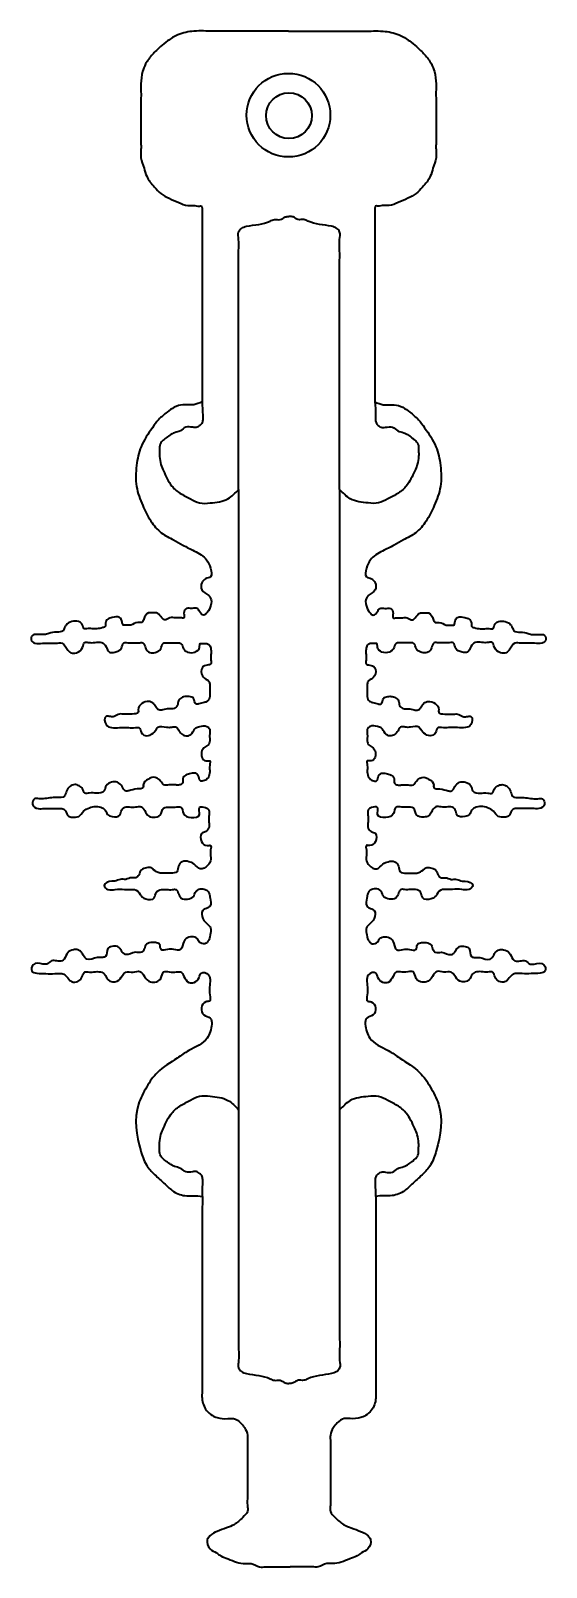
# Model space of a CAD drawing. Header units: millimetres. Extents: x 3384 to 4004, y 1058 to 1844.
# Drawn here: x 3897.7 to 4004.4, y 1525.9 to 1844 of the extents above; entities that cross this region are included whole.
import ezdxf

# ---------------------------------------------------------------- set-up
doc = ezdxf.new("R2010")
doc.units = ezdxf.units.MM

msp = doc.modelspace()

# ---------------------------------------------------------------- linework, layer by layer
at = {"color": 2, "lineweight": 40}
for centre, radius in [((3951.055, 1826.553), 8.658), ((3951.153, 1826.456), 4.741)]:
    msp.add_circle(centre, radius, dxfattribs=at)
at = {"color": 1, "lineweight": 40}
for points in [[(3951.066, 1843.943), (3943.153, 1843.943), (3939.876, 1843.943), (3935.381, 1843.943), (3931.496, 1843.943), (3928.171, 1843.195), (3926.018, 1841.932), (3924.566, 1840.762), (3922.881, 1839.125), (3921.476, 1837.16), (3920.868, 1835.569), (3920.519, 1833.056), (3920.519, 1832.192), (3920.519, 1828.92), (3920.519, 1823.191), (3920.519, 1820.918), (3920.519, 1819.436), (3920.519, 1817.749), (3921.148, 1815.581), (3921.721, 1813.894), (3922.384, 1812.78), (3923.349, 1811.636), (3924.614, 1810.341), (3926.332, 1809.347), (3928.352, 1808.443), (3930.251, 1807.871), (3931.366, 1807.871), (3932.616, 1807.745), (3933.06, 1807.745), (3933.172, 1807.316), (3933.172, 1806.324), (3933.172, 1802.654), (3933.172, 1795.581), (3933.172, 1770.212), (3933.172, 1767.167)], [(3951.066, 1843.943), (3958.978, 1843.943), (3962.255, 1843.943), (3966.75, 1843.943), (3970.636, 1843.943), (3973.96, 1843.195), (3976.114, 1841.932), (3977.565, 1840.762), (3979.25, 1839.125), (3980.655, 1837.16), (3981.264, 1835.569), (3981.612, 1833.056), (3981.612, 1832.192), (3981.612, 1828.92), (3981.612, 1823.191), (3981.612, 1820.918), (3981.612, 1819.436), (3981.612, 1817.749), (3980.983, 1815.581), (3980.411, 1813.894), (3979.747, 1812.78), (3978.783, 1811.636), (3977.517, 1810.341), (3975.799, 1809.347), (3973.779, 1808.443), (3971.881, 1807.871), (3970.765, 1807.871), (3969.515, 1807.745), (3969.072, 1807.745), (3968.959, 1807.316), (3968.959, 1806.324), (3968.959, 1802.654), (3968.959, 1795.581), (3968.959, 1770.212), (3968.959, 1767.167)]]:
    msp.add_spline(points, degree=3, dxfattribs=at)
at = {"color": 3, "lineweight": 40}
for points in [[(3940.73, 1749.068), (3940.73, 1763.628), (3940.73, 1778.118), (3940.73, 1785.641), (3940.73, 1791.488), (3940.73, 1795.742), (3940.73, 1798.528), (3940.73, 1800.839), (3940.73, 1802.379), (3941.312, 1803.121), (3942.394, 1803.539), (3947.304, 1804.62), (3948.134, 1804.94), (3949.357, 1804.94), (3950.362, 1805.478), (3951.156, 1805.578)], [(3961.651, 1749.068), (3961.651, 1763.628), (3961.651, 1778.118), (3961.651, 1785.641), (3961.651, 1791.488), (3961.651, 1795.742), (3961.651, 1798.528), (3961.651, 1800.839), (3961.651, 1802.379), (3961.068, 1803.121), (3959.987, 1803.539), (3955.076, 1804.62), (3954.247, 1804.94), (3953.024, 1804.94), (3952.019, 1805.478), (3951.156, 1805.578)], [(3940.73, 1620.609), (3940.73, 1605.888), (3940.73, 1591.398), (3940.73, 1583.875), (3940.73, 1578.028), (3940.73, 1573.775), (3940.73, 1570.988), (3940.73, 1568.677), (3940.73, 1567.137), (3941.312, 1566.395), (3942.394, 1565.977), (3947.304, 1564.896), (3948.134, 1564.576), (3949.357, 1564.576), (3950.362, 1564.038), (3951.156, 1563.938)], [(3961.651, 1620.556), (3961.651, 1605.888), (3961.651, 1591.398), (3961.651, 1583.875), (3961.651, 1578.028), (3961.651, 1573.775), (3961.651, 1570.988), (3961.651, 1568.677), (3961.651, 1567.137), (3961.068, 1566.395), (3959.987, 1565.977), (3955.076, 1564.896), (3954.247, 1564.576), (3953.024, 1564.576), (3952.019, 1564.038), (3951.156, 1563.938)]]:
    msp.add_spline(points, degree=3, dxfattribs=at)
at = {"color": 5, "lineweight": 40}
for points in [[(3933.172, 1767.167), (3931.436, 1766.597), (3929.192, 1766.597), (3927.412, 1766.063), (3925.952, 1765.067), (3924.171, 1763.501), (3922.889, 1761.829), (3920.531, 1757.903), (3919.599, 1754.036), (3919.599, 1749.667), (3920.889, 1745.729), (3922.583, 1742.481), (3924.732, 1740.064), (3927.287, 1738.595), (3929.195, 1737.516), (3931.584, 1736.289), (3934.109, 1734.469), (3934.912, 1732.718), (3934.912, 1730.966), (3933.9, 1730.559), (3933.121, 1729.735), (3933.121, 1728.248), (3934.541, 1727.104), (3934.93, 1726.555), (3934.201, 1723.542), (3933.51, 1723.012), (3932.634, 1723.795), (3932.151, 1724.417), (3931.114, 1724.417), (3929.938, 1724.417), (3929.408, 1723.404), (3929.408, 1722.46), (3928.717, 1722.46), (3927.68, 1722.46), (3926.482, 1722.46), (3925.399, 1722.045), (3924.661, 1722.713), (3923.717, 1723.473), (3922.975, 1723.473), (3922.08, 1723.473), (3921.091, 1722.201), (3920.69, 1721.518), (3919.842, 1721.518), (3918.429, 1720.977), (3917.581, 1720.977), (3916.827, 1720.977), (3916.427, 1722.177), (3916.05, 1722.554), (3914.56, 1722.554), (3913.659, 1722.224), (3913.171, 1721.338), (3913.171, 1720.748), (3912.61, 1720.438), (3911.354, 1720.216), (3910.409, 1720.216), (3909.256, 1720.216), (3908.784, 1720.216), (3908.37, 1721.072), (3907.897, 1721.545), (3905.255, 1721.222), (3904.689, 1720.403), (3904.405, 1719.777), (3903.034, 1719.524), (3901.438, 1719.226), (3900.469, 1719.002), (3899.723, 1719.002), (3899.082, 1719.002), (3898.307, 1719.002), (3897.755, 1717.989), (3898.545, 1717.214), (3900.111, 1717.214), (3901.528, 1717.214), (3902.855, 1717.214), (3904.167, 1717.214), (3905.342, 1715.794), (3905.988, 1715.244), (3907.137, 1715.244), (3908.429, 1716.343), (3908.859, 1717.371), (3909.601, 1717.371), (3911.06, 1717.371), (3912.4, 1717.371), (3913.309, 1716.487), (3913.979, 1715.363), (3915.128, 1715.363), (3916.467, 1716.152), (3916.946, 1717.276), (3918.118, 1717.276), (3918.956, 1717.276), (3920.08, 1717.276), (3920.87, 1717.276), (3921.258, 1716.819), (3921.654, 1715.782), (3922.603, 1715.215), (3923.692, 1715.347), (3924.611, 1716.029), (3925.094, 1717.164), (3926.075, 1717.311), (3927.203, 1717.311), (3928.14, 1717.311), (3928.771, 1717.168), (3929.345, 1716.06), (3930.164, 1715.383), (3931.724, 1715.383), (3932.652, 1716.415), (3932.779, 1717.137), (3933.346, 1717.137), (3934.127, 1717.137), (3934.694, 1716.805), (3935.007, 1715.946), (3935.007, 1714.843), (3935.007, 1713.693), (3935.007, 1712.917), (3934.244, 1712.681), (3933.231, 1712.161), (3933.231, 1710.461), (3934.253, 1709.61), (3934.592, 1709.312), (3934.751, 1708.546), (3934.751, 1707.213), (3934.751, 1706.176), (3934.296, 1705.202), (3933.593, 1704.931), (3932.523, 1704.627), (3931.884, 1704.627), (3931.421, 1705.777), (3930.526, 1706.176), (3929.584, 1706.176), (3928.673, 1705.793), (3928.21, 1705.074), (3927.97, 1704.117), (3927.124, 1703.638), (3926.245, 1703.638), (3925.031, 1703.414), (3924.201, 1703.414), (3923.594, 1704.021), (3923.018, 1704.787), (3922.14, 1705.154), (3919.967, 1703.45), (3919.967, 1702.931), (3918.685, 1702.542), (3917.728, 1702.542), (3916.592, 1702.542), (3916.073, 1702.542), (3914.953, 1702.024), (3914.191, 1702.024), (3913.282, 1702.024), (3913.282, 1700.354), (3914.418, 1699.738), (3916.089, 1699.738), (3917.939, 1699.738), (3919.383, 1699.738), (3920.097, 1699.738), (3920.632, 1698.684), (3921.363, 1698.084), (3922.725, 1698.36), (3923.699, 1699.397), (3924.04, 1699.835), (3925.776, 1699.835), (3926.879, 1699.835), (3927.853, 1699.835), (3928.388, 1699.057), (3929.102, 1698.327), (3930.059, 1698.003), (3931.049, 1698.538), (3931.86, 1699.657), (3932.672, 1699.981), (3934.132, 1699.981), (3934.749, 1699.381), (3934.749, 1698.376), (3934.749, 1697.257), (3934.538, 1696.268), (3933.726, 1695.685), (3933.139, 1694.935), (3933.956, 1692.847), (3934.756, 1692.847), (3934.756, 1691.933), (3934.756, 1690.547), (3934.397, 1689.356), (3933.662, 1688.752), (3932.764, 1688.752), (3932.372, 1689.812), (3931.898, 1690.269), (3931.131, 1690.269), (3930.07, 1690.008), (3929.27, 1689.388), (3929.103, 1688.206), (3928.485, 1687.866), (3927.712, 1687.866), (3926.28, 1687.866), (3925.198, 1687.866), (3924.59, 1688.669), (3923.013, 1689.464), (3922.051, 1689.067), (3921.006, 1687.84), (3921.006, 1687.376), (3919.713, 1687.045), (3918.038, 1686.647), (3917.275, 1686.647), (3916.644, 1687.509), (3915.666, 1688.404), (3914.389, 1688.404), (3913.327, 1687.708), (3912.88, 1686.631), (3911.365, 1686.17), (3909.815, 1686.17), (3908.905, 1686.17), (3908.4, 1687.062), (3907.743, 1687.668), (3906.809, 1687.936), (3905.774, 1687.525), (3905.087, 1686.564), (3904.699, 1685.551), (3903.088, 1685.282), (3900.263, 1684.988), (3899.43, 1684.988), (3898.486, 1684.988), (3898.047, 1683.87), (3899.232, 1682.972), (3900.494, 1682.972), (3903.247, 1682.972), (3904.146, 1682.972), (3904.859, 1682.533), (3905.532, 1681.381), (3906.249, 1681.205), (3907.629, 1681.359), (3908.645, 1682.429), (3909.826, 1683.146), (3912.492, 1683.146), (3913.125, 1682.651), (3913.614, 1681.752), (3914.558, 1681.308), (3916.153, 1681.619), (3916.544, 1682.736), (3917.45, 1683.305), (3918.042, 1683.305), (3919.442, 1683.305), (3920.581, 1683.305), (3921.484, 1682.216), (3922.048, 1681.472), (3923.041, 1681.201), (3924.53, 1681.641), (3925.184, 1683.05), (3926.493, 1683.275), (3927.584, 1683.275), (3928.797, 1683.275), (3929.331, 1681.956), (3930.912, 1681.111), (3932.622, 1681.736), (3932.622, 1683.169), (3933.909, 1683.169), (3934.571, 1682.691), (3934.571, 1681.309), (3934.571, 1680.255), (3934.571, 1678.887), (3933.921, 1678.221), (3933.07, 1677.777), (3933.07, 1676.15), (3934.198, 1675.318), (3934.938, 1675.318), (3934.938, 1674.422), (3934.938, 1673.175), (3934.938, 1672.171), (3934.36, 1671.241), (3932.768, 1670.486), (3931.513, 1671.478), (3930.445, 1671.965), (3929.039, 1671.965), (3928.309, 1671.048), (3927.99, 1669.924), (3926.622, 1669.606), (3925.536, 1669.606), (3924.468, 1669.606), (3923.137, 1670.299), (3922.613, 1670.692), (3921.657, 1670.692), (3920.627, 1670.261), (3920.046, 1669.194), (3919.521, 1668.651), (3918.622, 1668.651), (3917.385, 1668.314), (3916.224, 1668.314), (3915.118, 1667.921), (3914.462, 1667.921), (3912.901, 1667.048), (3913.669, 1666.221), (3915.171, 1666.221), (3917.122, 1666.221), (3918.576, 1666.221), (3919.203, 1666.221), (3920.35, 1665.194), (3920.752, 1664.662), (3921.509, 1664.272), (3923.271, 1664.473), (3923.711, 1665.662), (3924.746, 1666.197), (3925.829, 1666.197), (3927.047, 1666.197), (3927.804, 1666.197), (3928.26, 1665.459), (3928.873, 1664.438), (3930.158, 1664.234), (3931.335, 1664.726), (3931.935, 1665.855), (3932.524, 1666.275), (3933.581, 1666.275), (3934.302, 1665.927), (3934.662, 1665.363), (3934.842, 1664.45), (3934.842, 1662.821), (3934.35, 1662.414), (3933.322, 1661.891), (3933.322, 1660.186), (3934.428, 1658.927), (3934.913, 1658.268), (3934.913, 1657.163), (3934.544, 1655.729), (3933.749, 1654.974), (3932.585, 1655.381), (3932.139, 1656.059), (3929.897, 1656.059), (3929.117, 1654.558), (3928.727, 1653.778), (3927.322, 1653.778), (3926.014, 1653.778), (3924.668, 1653.778), (3924.375, 1654.85), (3923.516, 1655.221), (3922.541, 1655.221), (3921.467, 1654.675), (3921.136, 1653.7), (3920.687, 1653.213), (3919.36, 1653.213), (3917.407, 1652.731), (3916.828, 1653.027), (3916.175, 1653.974), (3915.695, 1654.38), (3914.476, 1654.38), (3913.675, 1653.986), (3913.195, 1652.325), (3912.431, 1652.121), (3911.476, 1652.121), (3909.325, 1651.771), (3908.582, 1652.607), (3908.175, 1653.256), (3907.455, 1653.725), (3906.517, 1653.725), (3905.352, 1653.123), (3904.603, 1651.772), (3904.2, 1651.42), (3903.118, 1651.42), (3902.01, 1651.42), (3901.028, 1650.777), (3900.205, 1650.777), (3898.191, 1650.616), (3897.904, 1649.346), (3898.951, 1648.898), (3900.821, 1648.787), (3902.692, 1648.787), (3904.147, 1648.787), (3904.89, 1648.419), (3905.801, 1647.388), (3906.509, 1647.05), (3907.716, 1647.339), (3908.391, 1648.328), (3908.898, 1649.14), (3909.544, 1649.14), (3910.726, 1649.14), (3912.149, 1649.14), (3912.971, 1648.671), (3913.656, 1647.54), (3915.618, 1647.213), (3916.671, 1648.435), (3917.354, 1649.079), (3918.893, 1649.079), (3920.3, 1649.263), (3921.256, 1648.173), (3922.516, 1647.085), (3924.631, 1647.789), (3925.208, 1649.155), (3926.362, 1649.155), (3927.901, 1649.155), (3928.67, 1649.155), (3929.418, 1648.216), (3930.418, 1646.981), (3931.546, 1646.981), (3932.556, 1648.016), (3932.963, 1648.889), (3934.515, 1648.574), (3934.815, 1647.173), (3934.815, 1643.993), (3934.815, 1643.229), (3933.918, 1642.924), (3933.044, 1641.702), (3933.546, 1640.24), (3934.835, 1639.563), (3934.835, 1636.762), (3934.239, 1635.444), (3930.424, 1632.862), (3928.018, 1631.307), (3923.913, 1628.334), (3921.699, 1625.328), (3919.997, 1621.756), (3920.464, 1612.127), (3921.646, 1609.228), (3923.365, 1607.152), (3925.55, 1605.184), (3927.269, 1603.681), (3929.991, 1602.786), (3931.352, 1602.786), (3933.235, 1602.662)], [(3968.959, 1767.167), (3970.696, 1766.597), (3972.939, 1766.597), (3974.72, 1766.063), (3976.18, 1765.067), (3977.96, 1763.501), (3979.242, 1761.829), (3981.6, 1757.903), (3982.532, 1754.036), (3982.532, 1749.667), (3981.242, 1745.729), (3979.548, 1742.481), (3977.4, 1740.064), (3974.844, 1738.595), (3972.937, 1737.516), (3970.547, 1736.289), (3968.022, 1734.469), (3967.219, 1732.718), (3967.219, 1730.966), (3968.232, 1730.559), (3969.01, 1729.735), (3969.01, 1728.248), (3967.59, 1727.104), (3967.201, 1726.555), (3967.93, 1723.542), (3968.621, 1723.012), (3969.497, 1723.795), (3969.981, 1724.417), (3971.018, 1724.417), (3972.193, 1724.417), (3972.723, 1723.404), (3972.723, 1722.46), (3973.414, 1722.46), (3974.451, 1722.46), (3975.65, 1722.46), (3976.733, 1722.045), (3977.47, 1722.713), (3978.415, 1723.473), (3979.156, 1723.473), (3980.052, 1723.473), (3981.041, 1722.201), (3981.441, 1721.518), (3982.289, 1721.518), (3983.702, 1720.977), (3984.55, 1720.977), (3985.304, 1720.977), (3985.704, 1722.177), (3986.081, 1722.554), (3987.572, 1722.554), (3988.473, 1722.224), (3988.96, 1721.338), (3988.96, 1720.748), (3989.522, 1720.438), (3990.777, 1720.216), (3991.723, 1720.216), (3992.875, 1720.216), (3993.348, 1720.216), (3993.761, 1721.072), (3994.234, 1721.545), (3996.876, 1721.222), (3997.443, 1720.403), (3997.726, 1719.777), (3999.098, 1719.524), (4000.693, 1719.226), (4001.663, 1719.002), (4002.408, 1719.002), (4003.049, 1719.002), (4003.825, 1719.002), (4004.376, 1717.989), (4003.586, 1717.214), (4002.02, 1717.214), (4000.604, 1717.214), (3999.277, 1717.214), (3997.965, 1717.214), (3996.789, 1715.794), (3996.143, 1715.244), (3994.995, 1715.244), (3993.703, 1716.343), (3993.272, 1717.371), (3992.53, 1717.371), (3991.071, 1717.371), (3989.731, 1717.371), (3988.822, 1716.487), (3988.152, 1715.363), (3987.004, 1715.363), (3985.664, 1716.152), (3985.185, 1717.276), (3984.013, 1717.276), (3983.176, 1717.276), (3982.051, 1717.276), (3981.261, 1717.276), (3980.874, 1716.819), (3980.477, 1715.782), (3979.528, 1715.215), (3978.439, 1715.347), (3977.521, 1716.029), (3977.038, 1717.164), (3976.056, 1717.311), (3974.928, 1717.311), (3973.991, 1717.311), (3973.36, 1717.168), (3972.787, 1716.06), (3971.968, 1715.383), (3970.408, 1715.383), (3969.479, 1716.415), (3969.352, 1717.137), (3968.786, 1717.137), (3968.004, 1717.137), (3967.437, 1716.805), (3967.125, 1715.946), (3967.125, 1714.843), (3967.125, 1713.693), (3967.125, 1712.917), (3967.888, 1712.681), (3968.901, 1712.161), (3968.901, 1710.461), (3967.878, 1709.61), (3967.54, 1709.312), (3967.38, 1708.546), (3967.38, 1707.213), (3967.38, 1706.176), (3967.835, 1705.202), (3968.538, 1704.931), (3969.609, 1704.627), (3970.248, 1704.627), (3970.711, 1705.777), (3971.605, 1706.176), (3972.548, 1706.176), (3973.458, 1705.793), (3973.921, 1705.074), (3974.161, 1704.117), (3975.008, 1703.638), (3975.886, 1703.638), (3977.1, 1703.414), (3977.931, 1703.414), (3978.538, 1704.021), (3979.113, 1704.787), (3979.991, 1705.154), (3982.164, 1703.45), (3982.164, 1702.931), (3983.446, 1702.542), (3984.403, 1702.542), (3985.539, 1702.542), (3986.058, 1702.542), (3987.178, 1702.024), (3987.941, 1702.024), (3988.849, 1702.024), (3988.849, 1700.354), (3987.713, 1699.738), (3986.042, 1699.738), (3984.192, 1699.738), (3982.748, 1699.738), (3982.034, 1699.738), (3981.499, 1698.684), (3980.769, 1698.084), (3979.406, 1698.36), (3978.432, 1699.397), (3978.092, 1699.835), (3976.356, 1699.835), (3975.252, 1699.835), (3974.279, 1699.835), (3973.743, 1699.057), (3973.029, 1698.327), (3972.072, 1698.003), (3971.082, 1698.538), (3970.271, 1699.657), (3969.46, 1699.981), (3967.999, 1699.981), (3967.383, 1699.381), (3967.383, 1698.376), (3967.383, 1697.257), (3967.594, 1696.268), (3968.405, 1695.685), (3968.992, 1694.935), (3968.176, 1692.847), (3967.376, 1692.847), (3967.376, 1691.933), (3967.376, 1690.547), (3967.735, 1689.356), (3968.47, 1688.752), (3969.368, 1688.752), (3969.759, 1689.812), (3970.233, 1690.269), (3971, 1690.269), (3972.062, 1690.008), (3972.862, 1689.388), (3973.028, 1688.206), (3973.646, 1687.866), (3974.419, 1687.866), (3975.851, 1687.866), (3976.933, 1687.866), (3977.541, 1688.669), (3979.118, 1689.464), (3980.08, 1689.067), (3981.125, 1687.84), (3981.125, 1687.376), (3982.419, 1687.045), (3984.094, 1686.647), (3984.857, 1686.647), (3985.487, 1687.509), (3986.465, 1688.404), (3987.742, 1688.404), (3988.804, 1687.708), (3989.252, 1686.631), (3990.767, 1686.17), (3992.317, 1686.17), (3993.226, 1686.17), (3993.732, 1687.062), (3994.389, 1687.668), (3995.322, 1687.936), (3996.358, 1687.525), (3997.045, 1686.564), (3997.433, 1685.551), (3999.044, 1685.282), (4001.868, 1684.988), (4002.702, 1684.988), (4003.645, 1684.988), (4004.084, 1683.87), (4002.899, 1682.972), (4001.638, 1682.972), (3998.885, 1682.972), (3997.985, 1682.972), (3997.272, 1682.533), (3996.6, 1681.381), (3995.882, 1681.205), (3994.502, 1681.359), (3993.487, 1682.429), (3992.306, 1683.146), (3989.64, 1683.146), (3989.007, 1682.651), (3988.518, 1681.752), (3987.574, 1681.308), (3985.978, 1681.619), (3985.587, 1682.736), (3984.682, 1683.305), (3984.089, 1683.305), (3982.69, 1683.305), (3981.55, 1683.305), (3980.648, 1682.216), (3980.084, 1681.472), (3979.091, 1681.201), (3977.601, 1681.641), (3976.947, 1683.05), (3975.638, 1683.275), (3974.548, 1683.275), (3973.334, 1683.275), (3972.801, 1681.956), (3971.219, 1681.111), (3969.509, 1681.736), (3969.509, 1683.169), (3968.222, 1683.169), (3967.56, 1682.691), (3967.56, 1681.309), (3967.56, 1680.255), (3967.56, 1678.887), (3968.211, 1678.221), (3969.062, 1677.777), (3969.062, 1676.15), (3967.933, 1675.318), (3967.194, 1675.318), (3967.194, 1674.422), (3967.194, 1673.175), (3967.194, 1672.171), (3967.771, 1671.241), (3969.363, 1670.486), (3970.619, 1671.478), (3971.687, 1671.965), (3973.092, 1671.965), (3973.823, 1671.048), (3974.141, 1669.924), (3975.509, 1669.606), (3976.596, 1669.606), (3977.664, 1669.606), (3978.994, 1670.299), (3979.519, 1670.692), (3980.474, 1670.692), (3981.505, 1670.261), (3982.085, 1669.194), (3982.61, 1668.651), (3983.509, 1668.651), (3984.746, 1668.314), (3985.908, 1668.314), (3987.013, 1667.921), (3987.669, 1667.921), (3989.231, 1667.048), (3988.462, 1666.221), (3986.96, 1666.221), (3985.009, 1666.221), (3983.555, 1666.221), (3982.928, 1666.221), (3981.781, 1665.194), (3981.379, 1664.662), (3980.623, 1664.272), (3978.86, 1664.473), (3978.42, 1665.662), (3977.385, 1666.197), (3976.302, 1666.197), (3975.084, 1666.197), (3974.328, 1666.197), (3973.871, 1665.459), (3973.259, 1664.438), (3971.974, 1664.234), (3970.796, 1664.726), (3970.196, 1665.855), (3969.607, 1666.275), (3968.55, 1666.275), (3967.83, 1665.927), (3967.469, 1665.363), (3967.289, 1664.45), (3967.289, 1662.821), (3967.781, 1662.414), (3968.809, 1661.891), (3968.809, 1660.186), (3967.704, 1658.927), (3967.219, 1658.268), (3967.219, 1657.163), (3967.587, 1655.729), (3968.382, 1654.974), (3969.546, 1655.381), (3969.992, 1656.059), (3972.234, 1656.059), (3973.015, 1654.558), (3973.405, 1653.778), (3974.81, 1653.778), (3976.117, 1653.778), (3977.464, 1653.778), (3977.756, 1654.85), (3978.615, 1655.221), (3979.591, 1655.221), (3980.664, 1654.675), (3980.996, 1653.7), (3981.445, 1653.213), (3982.771, 1653.213), (3984.725, 1652.731), (3985.304, 1653.027), (3985.956, 1653.974), (3986.437, 1654.38), (3987.656, 1654.38), (3988.456, 1653.986), (3988.937, 1652.325), (3989.701, 1652.121), (3990.655, 1652.121), (3992.807, 1651.771), (3993.55, 1652.607), (3993.956, 1653.256), (3994.676, 1653.725), (3995.615, 1653.725), (3996.78, 1653.123), (3997.528, 1651.772), (3997.931, 1651.42), (3999.014, 1651.42), (4000.122, 1651.42), (4001.103, 1650.777), (4001.926, 1650.777), (4003.94, 1650.616), (4004.228, 1649.346), (4003.181, 1648.898), (4001.31, 1648.787), (3999.439, 1648.787), (3997.984, 1648.787), (3997.241, 1648.419), (3996.33, 1647.388), (3995.622, 1647.05), (3994.416, 1647.339), (3993.74, 1648.328), (3993.233, 1649.14), (3992.588, 1649.14), (3991.406, 1649.14), (3989.983, 1649.14), (3989.16, 1648.671), (3988.476, 1647.54), (3986.513, 1647.213), (3985.461, 1648.435), (3984.777, 1649.079), (3983.238, 1649.079), (3981.831, 1649.263), (3980.876, 1648.173), (3979.615, 1647.085), (3977.5, 1647.789), (3976.923, 1649.155), (3975.769, 1649.155), (3974.231, 1649.155), (3973.462, 1649.155), (3972.714, 1648.216), (3971.713, 1646.981), (3970.585, 1646.981), (3969.576, 1648.016), (3969.168, 1648.889), (3967.616, 1648.574), (3967.317, 1647.173), (3967.317, 1643.993), (3967.317, 1643.229), (3968.214, 1642.924), (3969.087, 1641.702), (3968.585, 1640.24), (3967.297, 1639.563), (3967.297, 1636.762), (3967.893, 1635.444), (3971.708, 1632.862), (3974.113, 1631.307), (3978.219, 1628.334), (3980.432, 1625.328), (3982.135, 1621.756), (3981.667, 1612.127), (3980.485, 1609.228), (3978.766, 1607.152), (3976.581, 1605.184), (3974.862, 1603.681), (3972.14, 1602.786), (3970.779, 1602.786), (3969.146, 1602.662)], [(3940.73, 1749.068), (3940.73, 1620.609)], [(3961.651, 1749.068), (3961.651, 1620.556)]]:
    msp.add_spline(points, degree=3, dxfattribs=at)
at = {"color": 2, "lineweight": 40}
for points in [[(3933.172, 1767.167), (3933.297, 1764.456), (3933.297, 1763.495), (3933.09, 1762.704), (3932.597, 1762.211), (3932.142, 1761.925), (3931.246, 1761.925), (3929.778, 1761.925), (3928.675, 1761.211), (3927.467, 1760.796), (3925.535, 1759.583), (3924.789, 1758.903), (3924.515, 1758.432), (3924.37, 1757.152), (3924.37, 1755.903), (3924.658, 1754.209), (3925.175, 1752.892), (3925.95, 1751.237), (3926.926, 1749.753), (3927.586, 1749.039), (3928.556, 1748.312), (3930.775, 1747.082), (3932.653, 1746.262), (3934.834, 1746.262), (3938.527, 1747.126), (3940.73, 1749.068)], [(3968.959, 1767.167), (3969.084, 1764.456), (3969.084, 1763.495), (3969.29, 1762.704), (3969.784, 1762.211), (3970.238, 1761.925), (3971.135, 1761.925), (3972.602, 1761.925), (3973.706, 1761.211), (3974.914, 1760.796), (3976.846, 1759.583), (3977.591, 1758.903), (3977.866, 1758.432), (3978.011, 1757.152), (3978.011, 1755.903), (3977.723, 1754.209), (3977.206, 1752.892), (3976.43, 1751.237), (3975.454, 1749.753), (3974.794, 1749.039), (3973.824, 1748.312), (3971.606, 1747.082), (3969.727, 1746.262), (3967.546, 1746.262), (3963.854, 1747.126), (3961.651, 1749.068)], [(3933.235, 1602.662), (3933.297, 1605.221), (3933.297, 1606.182), (3933.09, 1606.973), (3932.597, 1607.466), (3932.142, 1607.752), (3931.246, 1607.752), (3929.778, 1607.752), (3928.675, 1608.466), (3927.467, 1608.881), (3925.535, 1610.094), (3924.789, 1610.774), (3924.515, 1611.244), (3924.37, 1612.525), (3924.37, 1613.774), (3924.658, 1615.468), (3925.175, 1616.785), (3925.95, 1618.44), (3926.926, 1619.924), (3927.586, 1620.638), (3928.556, 1621.365), (3930.775, 1622.595), (3932.653, 1623.415), (3934.834, 1623.415), (3938.527, 1622.551), (3940.73, 1620.609)], [(3969.146, 1602.662), (3969.084, 1605.168), (3969.084, 1606.128), (3969.29, 1606.92), (3969.784, 1607.413), (3970.238, 1607.699), (3971.135, 1607.699), (3972.602, 1607.699), (3973.706, 1608.413), (3974.914, 1608.828), (3976.846, 1610.041), (3977.591, 1610.721), (3977.866, 1611.191), (3978.011, 1612.471), (3978.011, 1613.721), (3977.723, 1615.414), (3977.206, 1616.732), (3976.43, 1618.387), (3975.454, 1619.871), (3974.794, 1620.585), (3973.824, 1621.311), (3971.606, 1622.541), (3969.727, 1623.361), (3967.546, 1623.361), (3963.854, 1622.498), (3961.651, 1620.556)]]:
    msp.add_spline(points, degree=3, dxfattribs=at)
at = {"color": 6, "lineweight": 40}
for points in [[(3933.235, 1602.662), (3933.166, 1592.536), (3933.166, 1585.429), (3933.166, 1581.066), (3933.166, 1576.719), (3933.166, 1574.466), (3933.166, 1571.463), (3933.166, 1567.343), (3933.166, 1565.028), (3933.166, 1562.19), (3933.166, 1560.888), (3934.106, 1558.332), (3935.298, 1557.282), (3936.287, 1556.843), (3938.472, 1556.635), (3939.702, 1556.635), (3941.152, 1555.753), (3941.957, 1554.776), (3942.563, 1553.186), (3942.563, 1551.923), (3942.563, 1551.061), (3942.563, 1549.702), (3942.563, 1548.295), (3942.563, 1545.607), (3942.563, 1542.499), (3942.563, 1540.496), (3942.563, 1538.697), (3942.563, 1537.426), (3941.596, 1536.196), (3939.789, 1534.673), (3938.238, 1534.028), (3936.315, 1533.285), (3934.774, 1532.358), (3934.255, 1531.58), (3934.826, 1529.686), (3936.124, 1528.83), (3937.059, 1528.233), (3938.565, 1527.584), (3942.124, 1526.631), (3943.337, 1526.631), (3945.091, 1525.943), (3946.321, 1525.943), (3948.583, 1525.943), (3951.422, 1525.943)], [(3969.146, 1602.662), (3969.146, 1592.536), (3969.146, 1585.429), (3969.146, 1581.066), (3969.146, 1576.719), (3969.146, 1574.466), (3969.146, 1571.463), (3969.146, 1567.343), (3969.146, 1565.028), (3969.146, 1562.19), (3969.146, 1560.888), (3968.206, 1558.332), (3967.014, 1557.282), (3966.025, 1556.843), (3963.84, 1556.635), (3962.61, 1556.635), (3961.159, 1555.753), (3960.355, 1554.776), (3959.749, 1553.186), (3959.749, 1551.923), (3959.749, 1551.061), (3959.749, 1549.702), (3959.749, 1548.295), (3959.749, 1545.607), (3959.749, 1542.499), (3959.749, 1540.496), (3959.749, 1538.697), (3959.749, 1537.426), (3960.716, 1536.196), (3962.523, 1534.673), (3964.074, 1534.028), (3965.996, 1533.285), (3967.538, 1532.358), (3968.057, 1531.58), (3967.486, 1529.686), (3966.188, 1528.83), (3965.253, 1528.233), (3963.747, 1527.584), (3960.188, 1526.631), (3958.975, 1526.631), (3957.22, 1525.943), (3955.991, 1525.943), (3953.729, 1525.943), (3951.422, 1525.943)]]:
    msp.add_spline(points, degree=3, dxfattribs=at)

doc.saveas('drawing.dxf')
